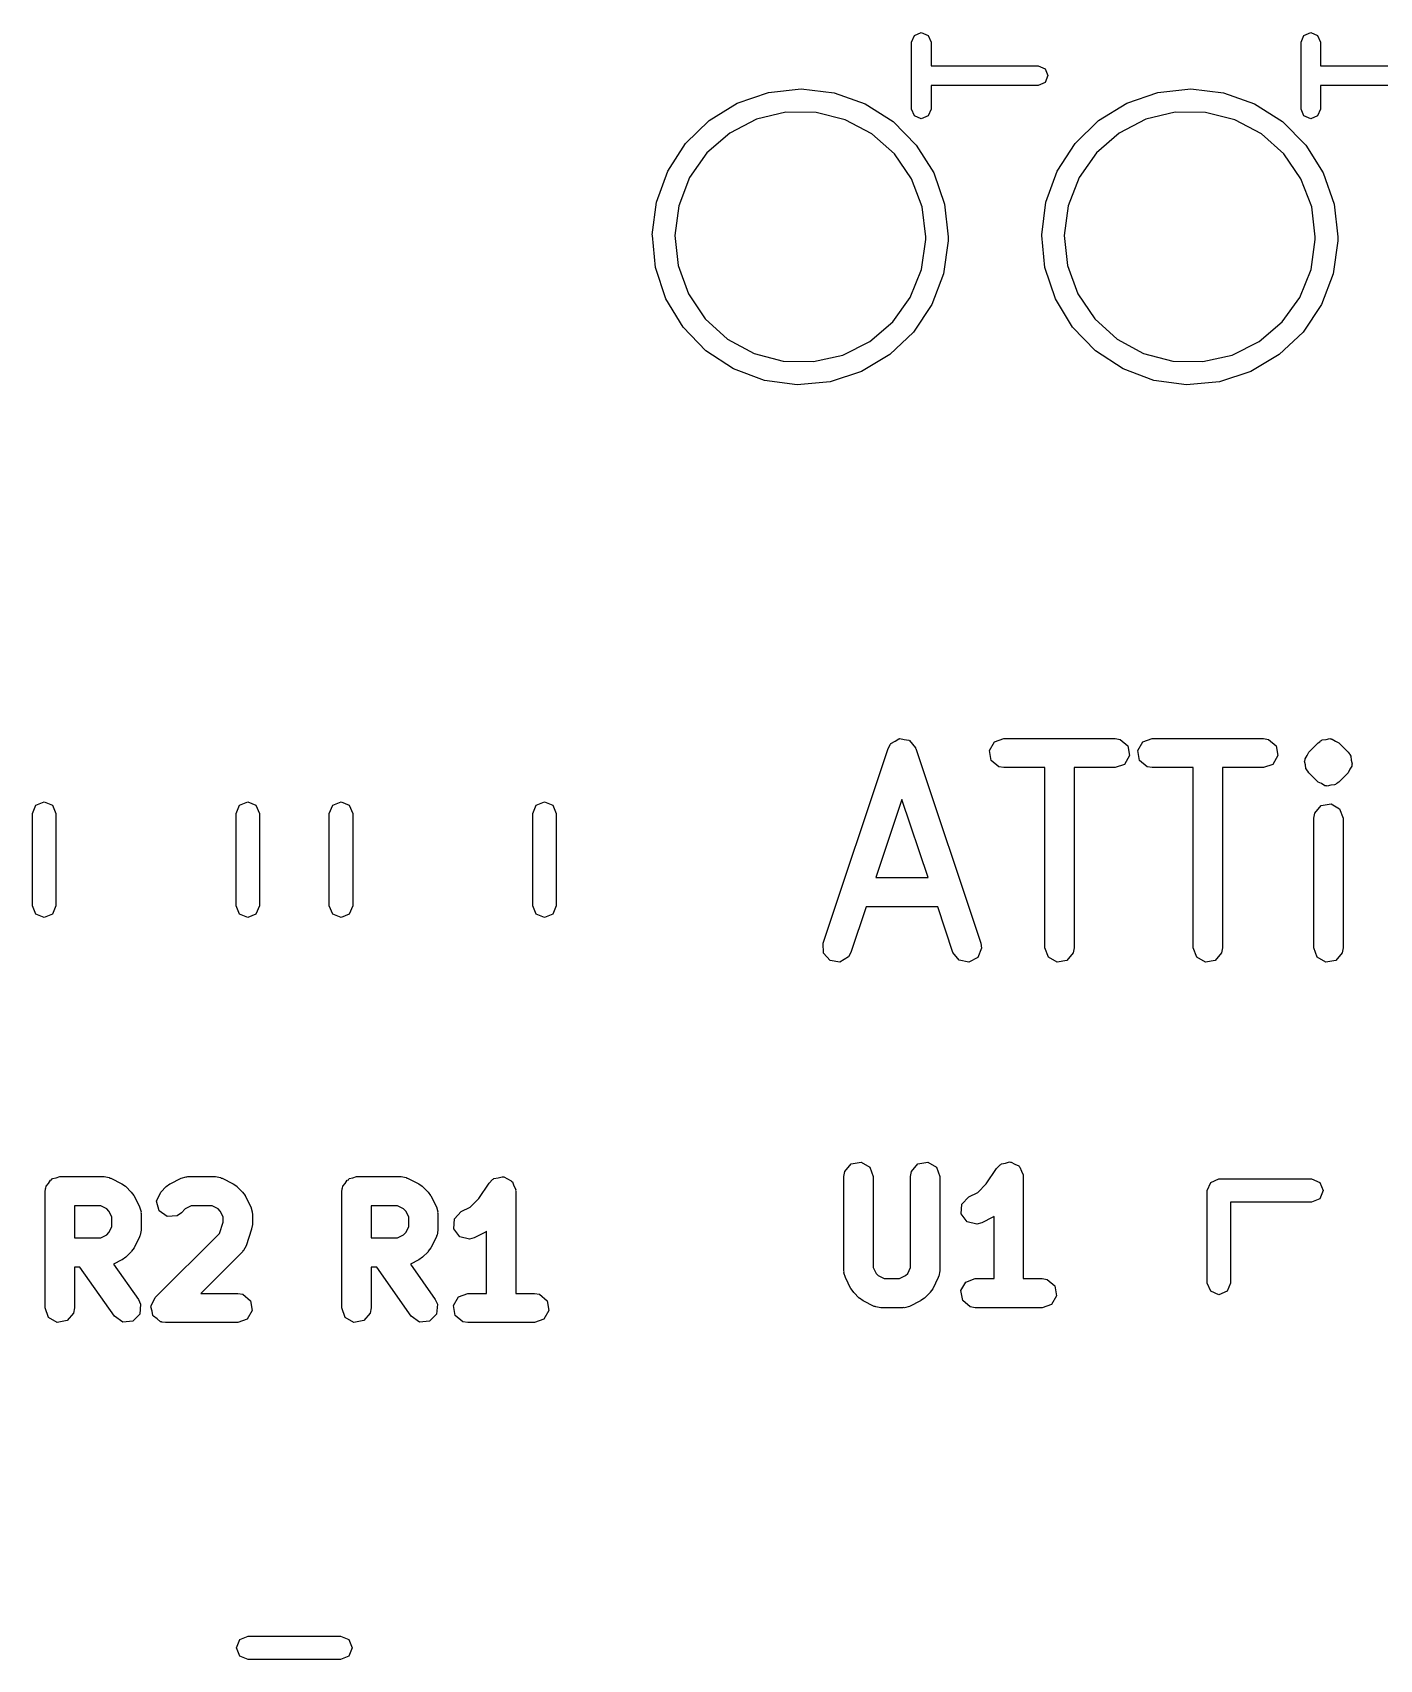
# Model space of a CAD drawing. Extents: x 58.1 to 150, y -119.5 to -80.4.
# Drawn here: x 75.06 to 81.97, y -107.31 to -98.95 of the extents above; entities that cross this region are included whole.
import ezdxf

# ---------------------------------------------------------------- set-up
doc = ezdxf.new("R2010")
doc.units = 0
doc.layers.add('BLACK', color=7, linetype='CONTINUOUS')

msp = doc.modelspace()

# ---------------------------------------------------------------- linework, layer by layer
at = {"layer": 'BLACK', "linetype": 'CONTINUOUS'}
for p, q in [((79.5714, -99), (79.5861, -98.9646)), ((79.5861, -98.9646), (79.6214, -98.95)), ((79.6214, -98.95), (79.6568, -98.9646)), ((79.6568, -98.9646), (79.6714, -99)), ((81.5714, -99), (81.5861, -98.9646)), ((81.5861, -98.9646), (81.6214, -98.95)), ((81.6214, -98.95), (81.6568, -98.9646)), ((81.6568, -98.9646), (81.6714, -99)), ((79.5714, -99.3429), (79.5714, -99)), ((79.6714, -99), (79.6714, -99.1214)), ((81.5714, -99.3429), (81.5714, -99)), ((81.6714, -99), (81.6714, -99.1214)), ((79.6714, -99.1214), (80.2214, -99.1214)), ((80.2214, -99.1214), (80.2568, -99.1361)), ((80.2568, -99.1361), (80.2714, -99.1714)), ((81.6714, -99.1214), (82.2214, -99.1214)), ((80.2568, -99.2068), (80.2214, -99.2214)), ((80.2714, -99.1714), (80.2568, -99.2068)), ((78.6764, -99.3123), (78.8368, -99.2577)), ((78.8368, -99.2577), (79.0053, -99.24)), ((79.0053, -99.24), (79.1735, -99.2601)), ((79.1735, -99.2601), (79.3332, -99.3169)), ((80.2214, -99.2214), (79.6714, -99.2214)), ((79.6714, -99.2214), (79.6714, -99.3429)), ((80.6764, -99.3123), (80.8368, -99.2577)), ((80.8368, -99.2577), (81.0053, -99.24)), ((81.0053, -99.24), (81.1735, -99.2601)), ((81.1735, -99.2601), (81.3332, -99.3169)), ((82.2214, -99.2214), (81.6714, -99.2214)), ((81.6714, -99.2214), (81.6714, -99.3429)), ((78.5321, -99.4011), (78.6764, -99.3123)), ((78.9259, -99.3596), (78.7753, -99.3957)), ((79.0808, -99.3604), (78.9259, -99.3596)), ((79.231, -99.3981), (79.0808, -99.3604)), ((79.3332, -99.3169), (79.4762, -99.4077)), ((79.5861, -99.3782), (79.5714, -99.3429)), ((79.6214, -99.3929), (79.5861, -99.3782)), ((79.6568, -99.3782), (79.6214, -99.3929)), ((79.6714, -99.3429), (79.6568, -99.3782)), ((80.5321, -99.4011), (80.6764, -99.3123)), ((80.9259, -99.3596), (80.7753, -99.3957)), ((81.0808, -99.3604), (80.9259, -99.3596)), ((81.231, -99.3981), (81.0808, -99.3604)), ((81.3332, -99.3169), (81.4762, -99.4077)), ((81.5861, -99.3782), (81.5714, -99.3429)), ((81.6214, -99.3929), (81.5861, -99.3782)), ((81.6568, -99.3782), (81.6214, -99.3929)), ((81.6714, -99.3429), (81.6568, -99.3782)), ((78.411, -99.5197), (78.5321, -99.4011)), ((78.6376, -99.4668), (78.5209, -99.5686)), ((78.7753, -99.3957), (78.6376, -99.4668)), ((79.3679, -99.4706), (79.231, -99.3981)), ((79.4836, -99.5737), (79.3679, -99.4706)), ((79.4762, -99.4077), (79.5956, -99.5279)), ((80.411, -99.5197), (80.5321, -99.4011)), ((80.6376, -99.4668), (80.5209, -99.5686)), ((80.7753, -99.3957), (80.6376, -99.4668)), ((81.3679, -99.4706), (81.231, -99.3981)), ((81.4836, -99.5737), (81.3679, -99.4706)), ((81.4762, -99.4077), (81.5956, -99.5279)), ((78.3193, -99.6621), (78.411, -99.5197)), ((79.5956, -99.5279), (79.6854, -99.6716)), ((80.3193, -99.6621), (80.411, -99.5197)), ((81.5956, -99.5279), (81.6854, -99.6716)), ((78.5209, -99.5686), (78.4318, -99.6953)), ((79.5713, -99.7013), (79.4836, -99.5737)), ((80.5209, -99.5686), (80.4318, -99.6953)), ((81.5713, -99.7013), (81.4836, -99.5737)), ((78.2613, -99.8213), (78.3193, -99.6621)), ((78.4318, -99.6953), (78.3756, -99.8397)), ((79.6261, -99.8462), (79.5713, -99.7013)), ((79.6854, -99.6716), (79.7411, -99.8316)), ((80.2613, -99.8213), (80.3193, -99.6621)), ((80.4318, -99.6953), (80.3756, -99.8397)), ((81.6261, -99.8462), (81.5713, -99.7013)), ((81.6854, -99.6716), (81.7411, -99.8316)), ((78.2401, -99.9894), (78.2613, -99.8213)), ((78.3756, -99.8397), (78.3553, -99.9932)), ((79.6447, -100), (79.6261, -99.8462)), ((79.7411, -99.8316), (79.76, -100)), ((80.2401, -99.9894), (80.2613, -99.8213)), ((80.3756, -99.8397), (80.3553, -99.9932)), ((81.6447, -100), (81.6261, -99.8462)), ((81.7411, -99.8316), (81.76, -100)), ((78.2405, -99.9932), (78.2401, -99.9894)), ((78.2566, -100.158), (78.2405, -99.9932)), ((78.3553, -99.9932), (78.3723, -100.147)), ((79.6227, -100.167), (79.6446, -100.014)), ((79.6446, -100.014), (79.6447, -100)), ((79.7597, -100.021), (79.7361, -100.189)), ((79.76, -100), (79.7597, -100.021)), ((80.2405, -99.9932), (80.2401, -99.9894)), ((80.2566, -100.158), (80.2405, -99.9932)), ((80.3553, -99.9932), (80.3723, -100.147)), ((81.6227, -100.167), (81.6446, -100.014)), ((81.6446, -100.014), (81.6447, -100)), ((81.7597, -100.021), (81.7361, -100.189)), ((81.76, -100), (81.7597, -100.021)), ((78.3101, -100.319), (78.2566, -100.158)), ((78.3723, -100.147), (78.4256, -100.293)), ((79.565, -100.311), (79.6227, -100.167)), ((79.7361, -100.189), (79.676, -100.347)), ((80.3101, -100.319), (80.2566, -100.158)), ((80.3723, -100.147), (80.4256, -100.293)), ((81.565, -100.311), (81.6227, -100.167)), ((81.7361, -100.189), (81.676, -100.347)), ((78.4256, -100.293), (78.512, -100.421)), ((80.4256, -100.293), (80.512, -100.421)), ((78.3979, -100.464), (78.3101, -100.319)), ((79.4746, -100.436), (79.565, -100.311)), ((79.676, -100.347), (79.5822, -100.489)), ((80.3979, -100.464), (80.3101, -100.319)), ((81.4746, -100.436), (81.565, -100.311)), ((81.676, -100.347), (81.5822, -100.489)), ((78.5156, -100.586), (78.3979, -100.464)), ((78.512, -100.421), (78.6265, -100.526)), ((79.3568, -100.537), (79.4746, -100.436)), ((80.5156, -100.586), (80.3979, -100.464)), ((80.512, -100.421), (80.6265, -100.526)), ((81.3568, -100.537), (81.4746, -100.436)), ((78.6265, -100.526), (78.7627, -100.599)), ((79.2184, -100.607), (79.3568, -100.537)), ((79.5822, -100.489), (79.4595, -100.605)), ((80.6265, -100.526), (80.7627, -100.599)), ((81.2184, -100.607), (81.3568, -100.537)), ((81.5822, -100.489), (81.4595, -100.605)), ((78.6573, -100.678), (78.5156, -100.586)), ((78.7627, -100.599), (78.9125, -100.639)), ((78.9125, -100.639), (79.0674, -100.641)), ((79.0674, -100.641), (79.2184, -100.607)), ((79.4595, -100.605), (79.314, -100.692)), ((80.6573, -100.678), (80.5156, -100.586)), ((80.7627, -100.599), (80.9125, -100.639)), ((80.9125, -100.639), (81.0674, -100.641)), ((81.0674, -100.641), (81.2184, -100.607)), ((81.4595, -100.605), (81.314, -100.692)), ((78.8161, -100.737), (78.6573, -100.678)), ((79.314, -100.692), (79.1528, -100.744)), ((80.8161, -100.737), (80.6573, -100.678)), ((81.314, -100.692), (81.1528, -100.744)), ((78.9841, -100.76), (78.8161, -100.737)), ((79.1528, -100.744), (78.9841, -100.76)), ((80.9841, -100.76), (80.8161, -100.737)), ((81.1528, -100.744), (80.9841, -100.76)), ((79.1174, -103.629), (79.4508, -102.629)), ((79.4508, -102.629), (79.4632, -102.606)), ((79.4632, -102.606), (79.465, -102.605)), ((79.465, -102.605), (79.4658, -102.603)), ((79.4658, -102.603), (79.4866, -102.591)), ((79.4866, -102.591), (79.5069, -102.579)), ((79.5069, -102.579), (79.509, -102.579)), ((79.509, -102.579), (79.5109, -102.578)), ((79.5109, -102.578), (79.5341, -102.583)), ((79.5341, -102.583), (79.5576, -102.586)), ((79.5576, -102.586), (79.559, -102.588)), ((79.559, -102.588), (79.5612, -102.588)), ((79.5612, -102.588), (79.5759, -102.607)), ((79.5759, -102.607), (79.5917, -102.625)), ((79.5917, -102.625), (79.5917, -102.627)), ((79.5917, -102.627), (79.5931, -102.629)), ((79.5931, -102.629), (79.9264, -103.629)), ((79.9719, -102.639), (79.9975, -102.595)), ((79.9808, -102.69), (79.9719, -102.639)), ((79.9975, -102.595), (80.0457, -102.577)), ((80.0457, -102.577), (80.6171, -102.577)), ((80.6171, -102.577), (80.6428, -102.582)), ((80.6428, -102.582), (80.6821, -102.615)), ((80.6821, -102.615), (80.691, -102.665)), ((80.7338, -102.639), (80.7594, -102.595)), ((80.7427, -102.69), (80.7338, -102.639)), ((80.7594, -102.595), (80.8076, -102.577)), ((80.8076, -102.577), (81.379, -102.577)), ((81.379, -102.577), (81.4047, -102.582)), ((81.4047, -102.582), (81.444, -102.615)), ((81.444, -102.615), (81.4529, -102.665)), ((81.6035, -102.665), (81.6117, -102.647)), ((81.6117, -102.647), (81.6593, -102.599)), ((81.6593, -102.599), (81.6675, -102.594)), ((81.6675, -102.594), (81.6694, -102.591)), ((81.6694, -102.591), (81.6726, -102.59)), ((81.6726, -102.59), (81.6728, -102.59)), ((81.6728, -102.59), (81.6749, -102.587)), ((81.6749, -102.587), (81.6769, -102.587)), ((81.6769, -102.587), (81.6807, -102.584)), ((81.6807, -102.584), (81.7001, -102.583)), ((81.7001, -102.583), (81.7189, -102.578)), ((81.7189, -102.578), (81.722, -102.579)), ((81.722, -102.579), (81.7254, -102.579)), ((81.7254, -102.579), (81.7284, -102.58)), ((81.7284, -102.58), (81.7318, -102.58)), ((81.7318, -102.58), (81.7478, -102.591)), ((81.7478, -102.591), (81.7654, -102.599)), ((81.7654, -102.599), (81.813, -102.647)), ((81.813, -102.647), (81.8187, -102.655)), ((80.0201, -102.723), (79.9808, -102.69)), ((80.0457, -102.727), (80.0201, -102.723)), ((80.2564, -102.727), (80.0457, -102.727)), ((80.2564, -103.652), (80.2564, -102.727)), ((80.6171, -102.727), (80.4064, -102.727)), ((80.4064, -102.727), (80.4064, -103.652)), ((80.6654, -102.71), (80.6171, -102.727)), ((80.691, -102.665), (80.6654, -102.71)), ((80.782, -102.723), (80.7427, -102.69)), ((80.8076, -102.727), (80.782, -102.723)), ((81.0183, -102.727), (80.8076, -102.727)), ((81.0183, -103.652), (81.0183, -102.727)), ((81.379, -102.727), (81.1683, -102.727)), ((81.1683, -102.727), (81.1683, -103.652)), ((81.4273, -102.71), (81.379, -102.727)), ((81.4529, -102.665), (81.4273, -102.71)), ((81.59, -102.693), (81.5929, -102.687)), ((81.5951, -102.712), (81.59, -102.693)), ((81.5923, -102.681), (81.6035, -102.665)), ((81.5929, -102.687), (81.5923, -102.681)), ((81.5968, -102.732), (81.5951, -102.712)), ((81.6025, -102.74), (81.5968, -102.732)), ((81.8187, -102.655), (81.8214, -102.657)), ((81.8324, -102.719), (81.8213, -102.735)), ((81.8214, -102.657), (81.8223, -102.66)), ((81.8223, -102.66), (81.828, -102.668)), ((81.828, -102.668), (81.8297, -102.688)), ((81.8297, -102.688), (81.8347, -102.707)), ((81.8347, -102.707), (81.8319, -102.713)), ((81.8319, -102.713), (81.8324, -102.719)), ((81.6033, -102.743), (81.6025, -102.74)), ((81.6061, -102.745), (81.6033, -102.743)), ((81.6117, -102.753), (81.6061, -102.745)), ((81.6593, -102.801), (81.6117, -102.753)), ((81.677, -102.809), (81.6593, -102.801)), ((81.693, -102.82), (81.677, -102.809)), ((81.7479, -102.813), (81.7441, -102.816)), ((81.7499, -102.813), (81.7479, -102.813)), ((81.752, -102.81), (81.7499, -102.813)), ((81.7522, -102.81), (81.752, -102.81)), ((81.7554, -102.809), (81.7522, -102.81)), ((81.7573, -102.806), (81.7554, -102.809)), ((81.7654, -102.801), (81.7573, -102.806)), ((81.813, -102.753), (81.7654, -102.801)), ((81.8213, -102.735), (81.813, -102.753)), ((79.5219, -102.89), (79.3879, -103.292)), ((79.6559, -103.292), (79.5219, -102.89)), ((81.6964, -102.82), (81.693, -102.82)), ((81.6994, -102.821), (81.6964, -102.82)), ((81.7027, -102.821), (81.6994, -102.821)), ((81.7058, -102.822), (81.7027, -102.821)), ((81.7247, -102.817), (81.7058, -102.822)), ((81.7441, -102.816), (81.7247, -102.817)), ((75.0575, -102.963), (75.0751, -102.92)), ((75.0575, -103.437), (75.0575, -102.963)), ((75.0751, -102.92), (75.1175, -102.903)), ((75.1175, -102.903), (75.1599, -102.92)), ((75.1599, -102.92), (75.1775, -102.963)), ((75.1775, -102.963), (75.1775, -103.437)), ((76.1025, -102.963), (76.1201, -102.92)), ((76.1025, -103.437), (76.1025, -102.963)), ((76.1201, -102.92), (76.1625, -102.903)), ((76.1625, -102.903), (76.2049, -102.92)), ((76.2049, -102.92), (76.2225, -102.963)), ((76.2225, -102.963), (76.2225, -103.437)), ((76.5815, -102.963), (76.5991, -102.92)), ((76.5815, -103.437), (76.5815, -102.963)), ((76.5991, -102.92), (76.6415, -102.903)), ((76.6415, -102.903), (76.6839, -102.92)), ((76.6839, -102.92), (76.7015, -102.963)), ((76.7015, -102.963), (76.7015, -103.437)), ((77.6265, -102.963), (77.6441, -102.92)), ((77.6265, -103.437), (77.6265, -102.963)), ((77.6441, -102.92), (77.6865, -102.903)), ((77.6865, -102.903), (77.7289, -102.92)), ((77.7289, -102.92), (77.7465, -102.963)), ((77.7465, -102.963), (77.7465, -103.437)), ((81.6374, -102.986), (81.6419, -102.96)), ((81.6419, -102.96), (81.6749, -102.921)), ((81.6749, -102.921), (81.7254, -102.912)), ((81.7254, -102.912), (81.7698, -102.938)), ((81.7698, -102.938), (81.7874, -102.986)), ((81.6374, -103.652), (81.6374, -102.986)), ((81.7874, -102.986), (81.7874, -103.652)), ((79.3879, -103.292), (79.6559, -103.292)), ((75.0751, -103.48), (75.0575, -103.437)), ((75.1175, -103.497), (75.0751, -103.48)), ((75.1599, -103.48), (75.1175, -103.497)), ((75.1775, -103.437), (75.1599, -103.48)), ((76.1201, -103.48), (76.1025, -103.437)), ((76.1625, -103.497), (76.1201, -103.48)), ((76.2049, -103.48), (76.1625, -103.497)), ((76.2225, -103.437), (76.2049, -103.48)), ((76.5991, -103.48), (76.5815, -103.437)), ((76.6415, -103.497), (76.5991, -103.48)), ((76.6839, -103.48), (76.6415, -103.497)), ((76.7015, -103.437), (76.6839, -103.48)), ((77.6441, -103.48), (77.6265, -103.437)), ((77.6865, -103.497), (77.6441, -103.48)), ((77.7289, -103.48), (77.6865, -103.497)), ((77.7465, -103.437), (77.7289, -103.48)), ((79.3379, -103.442), (79.2597, -103.676)), ((79.7059, -103.442), (79.3379, -103.442)), ((79.7841, -103.676), (79.7059, -103.442)), ((79.1188, -103.68), (79.1174, -103.629)), ((79.9264, -103.629), (79.9302, -103.654)), ((79.1529, -103.718), (79.1188, -103.68)), ((79.2036, -103.726), (79.1529, -103.718)), ((79.2473, -103.699), (79.2036, -103.726)), ((79.2597, -103.676), (79.2473, -103.699)), ((79.816, -103.716), (79.7841, -103.676)), ((79.8662, -103.727), (79.816, -103.716)), ((79.9114, -103.702), (79.8662, -103.727)), ((79.9302, -103.654), (79.9114, -103.702)), ((80.274, -103.701), (80.2564, -103.652)), ((80.3184, -103.726), (80.274, -103.701)), ((80.3689, -103.717), (80.3184, -103.726)), ((80.4019, -103.678), (80.3689, -103.717)), ((80.4064, -103.652), (80.4019, -103.678)), ((81.0359, -103.701), (81.0183, -103.652)), ((81.0803, -103.726), (81.0359, -103.701)), ((81.1308, -103.717), (81.0803, -103.726)), ((81.1638, -103.678), (81.1308, -103.717)), ((81.1683, -103.652), (81.1638, -103.678)), ((81.6549, -103.701), (81.6374, -103.652)), ((81.6994, -103.726), (81.6549, -103.701)), ((81.7499, -103.717), (81.6994, -103.726)), ((81.7829, -103.678), (81.7499, -103.717)), ((81.7874, -103.652), (81.7829, -103.678)), ((79.2239, -104.827), (79.2284, -104.802)), ((79.2284, -104.802), (79.2614, -104.762)), ((79.2614, -104.762), (79.3119, -104.754)), ((79.3119, -104.754), (79.3563, -104.779)), ((79.3563, -104.779), (79.3739, -104.827)), ((79.5667, -104.827), (79.5712, -104.802)), ((79.5712, -104.802), (79.6042, -104.762)), ((79.6042, -104.762), (79.6547, -104.754)), ((79.6547, -104.754), (79.6992, -104.779)), ((79.6992, -104.779), (79.7167, -104.827)), ((79.9549, -104.865), (80.0079, -104.786)), ((80.0079, -104.786), (80.0259, -104.767)), ((80.0259, -104.767), (80.03, -104.766)), ((80.03, -104.766), (80.0328, -104.762)), ((80.0328, -104.762), (80.0542, -104.759)), ((80.0542, -104.759), (80.0751, -104.753)), ((80.0751, -104.753), (80.0791, -104.754)), ((80.0791, -104.754), (80.0833, -104.754)), ((80.0833, -104.754), (80.1022, -104.764)), ((80.1022, -104.764), (80.1221, -104.773)), ((80.1221, -104.773), (80.124, -104.777)), ((80.124, -104.777), (80.1277, -104.779)), ((80.1277, -104.779), (80.1352, -104.8)), ((80.1352, -104.8), (80.1448, -104.819)), ((80.1448, -104.819), (80.1438, -104.823)), ((75.1221, -104.903), (75.1239, -104.894)), ((75.1221, -105.503), (75.1221, -104.903)), ((75.1233, -104.89), (75.1249, -104.888)), ((75.1239, -104.894), (75.1233, -104.89)), ((75.1249, -104.888), (75.1267, -104.878)), ((75.1267, -104.878), (75.1392, -104.863)), ((75.1392, -104.863), (75.1489, -104.846)), ((75.1489, -104.846), (75.1553, -104.844)), ((75.1553, -104.844), (75.1596, -104.838)), ((75.1596, -104.838), (75.1788, -104.835)), ((75.1788, -104.835), (75.1971, -104.828)), ((75.1971, -104.828), (75.4257, -104.828)), ((75.4257, -104.828), (75.4514, -104.833)), ((75.4514, -104.833), (75.4548, -104.836)), ((75.4548, -104.836), (75.4593, -104.836)), ((75.4593, -104.836), (75.5164, -104.865)), ((75.5164, -104.865), (75.5344, -104.878)), ((75.5344, -104.878), (75.5359, -104.879)), ((75.5359, -104.879), (75.5645, -104.908)), ((75.7155, -104.908), (75.7441, -104.879)), ((75.7441, -104.879), (75.7625, -104.866)), ((75.7625, -104.866), (75.7636, -104.865)), ((75.7636, -104.865), (75.8207, -104.836)), ((75.8207, -104.836), (75.8457, -104.829)), ((75.8457, -104.829), (75.8501, -104.83)), ((75.8501, -104.83), (75.8543, -104.828)), ((75.8543, -104.828), (75.9971, -104.828)), ((75.9971, -104.828), (76.0228, -104.833)), ((76.0228, -104.833), (76.0262, -104.836)), ((76.0262, -104.836), (76.0307, -104.836)), ((76.0307, -104.836), (76.0878, -104.865)), ((76.0878, -104.865), (76.1058, -104.878)), ((76.1058, -104.878), (76.1073, -104.879)), ((76.1073, -104.879), (76.1359, -104.908)), ((76.6461, -104.903), (76.6479, -104.894)), ((76.6461, -105.503), (76.6461, -104.903)), ((76.6473, -104.89), (76.6489, -104.888)), ((76.6479, -104.894), (76.6473, -104.89)), ((76.6489, -104.888), (76.6507, -104.878)), ((76.6507, -104.878), (76.6632, -104.863)), ((76.6632, -104.863), (76.6729, -104.846)), ((76.6729, -104.846), (76.6793, -104.844)), ((76.6793, -104.844), (76.6836, -104.838)), ((76.6836, -104.838), (76.7028, -104.835)), ((76.7028, -104.835), (76.7211, -104.828)), ((76.7211, -104.828), (76.9497, -104.828)), ((76.9497, -104.828), (76.9754, -104.833)), ((76.9754, -104.833), (76.9788, -104.836)), ((76.9788, -104.836), (76.9833, -104.836)), ((76.9833, -104.836), (77.0404, -104.865)), ((77.0404, -104.865), (77.0584, -104.878)), ((77.0584, -104.878), (77.0599, -104.879)), ((77.0599, -104.879), (77.0885, -104.908)), ((77.3486, -104.941), (77.4016, -104.862)), ((77.4016, -104.862), (77.4196, -104.843)), ((77.4196, -104.843), (77.4237, -104.842)), ((77.4237, -104.842), (77.4265, -104.838)), ((77.4265, -104.838), (77.4479, -104.835)), ((77.4479, -104.835), (77.4688, -104.829)), ((77.4688, -104.829), (77.4728, -104.83)), ((77.4728, -104.83), (77.477, -104.83)), ((77.477, -104.83), (77.4959, -104.84)), ((77.4959, -104.84), (77.5158, -104.849)), ((77.5158, -104.849), (77.5177, -104.853)), ((77.5177, -104.853), (77.5215, -104.855)), ((77.5215, -104.855), (77.5289, -104.876)), ((77.5289, -104.876), (77.5385, -104.895)), ((77.5385, -104.895), (77.5375, -104.899)), ((77.5375, -104.899), (77.539, -104.903)), ((77.539, -104.903), (77.539, -105.428)), ((79.2239, -105.313), (79.2239, -104.827)), ((79.3739, -104.827), (79.3739, -105.295)), ((79.5667, -105.295), (79.5667, -104.827)), ((79.7167, -104.827), (79.7167, -105.313)), ((79.9116, -104.909), (79.9549, -104.865)), ((80.1438, -104.823), (80.1453, -104.827)), ((80.1453, -104.827), (80.1453, -105.352)), ((81.09, -104.9), (81.1076, -104.858)), ((81.09, -105.375), (81.09, -104.9)), ((81.1076, -104.858), (81.15, -104.84)), ((81.15, -104.84), (81.625, -104.84)), ((81.625, -104.84), (81.6674, -104.858)), ((81.6674, -104.858), (81.685, -104.9)), ((81.685, -104.9), (81.6674, -104.942)), ((75.2721, -104.978), (75.2721, -105.143)), ((75.408, -104.978), (75.2721, -104.978)), ((75.4384, -104.994), (75.408, -104.978)), ((75.5645, -104.908), (75.5773, -104.926)), ((75.5773, -104.926), (75.5785, -104.927)), ((75.5785, -104.927), (75.6071, -104.984)), ((75.6071, -104.984), (75.6145, -105.009)), ((75.6939, -104.954), (75.7155, -104.908)), ((75.7071, -105.004), (75.6939, -104.954)), ((75.872, -104.978), (75.8416, -104.994)), ((75.9794, -104.978), (75.872, -104.978)), ((76.0099, -104.994), (75.9794, -104.978)), ((76.1359, -104.908), (76.1488, -104.926)), ((76.1488, -104.926), (76.1499, -104.927)), ((76.1499, -104.927), (76.1785, -104.984)), ((76.1785, -104.984), (76.1859, -105.009)), ((76.7961, -104.978), (76.7961, -105.143)), ((76.932, -104.978), (76.7961, -104.978)), ((76.9624, -104.994), (76.932, -104.978)), ((77.0885, -104.908), (77.1013, -104.926)), ((77.1013, -104.926), (77.1025, -104.927)), ((77.1025, -104.927), (77.1311, -104.984)), ((77.1311, -104.984), (77.1385, -105.009)), ((77.259, -105.008), (77.3053, -104.985)), ((77.3053, -104.985), (77.3486, -104.941)), ((79.827, -105.02), (79.83, -104.969)), ((79.83, -104.969), (79.8653, -104.932)), ((79.8653, -104.932), (79.9116, -104.909)), ((81.625, -104.96), (81.21, -104.96)), ((81.21, -104.96), (81.21, -105.375)), ((81.6674, -104.942), (81.625, -104.96)), ((75.4498, -105.005), (75.4384, -104.994)), ((75.465, -105.035), (75.4498, -105.005)), ((75.465, -105.086), (75.465, -105.035)), ((75.6145, -105.009), (75.6135, -105.013)), ((75.6135, -105.013), (75.615, -105.018)), ((75.615, -105.018), (75.615, -105.103)), ((75.7492, -105.033), (75.7071, -105.004)), ((75.8003, -105.029), (75.7492, -105.033)), ((75.8216, -105.014), (75.8003, -105.029)), ((75.8416, -104.994), (75.8216, -105.014)), ((76.0212, -105.005), (76.0099, -104.994)), ((76.0173, -105.12), (76.0364, -105.063)), ((76.0364, -105.035), (76.0212, -105.005)), ((76.0364, -105.063), (76.0364, -105.035)), ((76.1859, -105.009), (76.1849, -105.014)), ((76.1849, -105.014), (76.1864, -105.018)), ((76.1864, -105.018), (76.1864, -105.075)), ((76.9738, -105.005), (76.9624, -104.994)), ((76.989, -105.035), (76.9738, -105.005)), ((76.989, -105.086), (76.989, -105.035)), ((77.1385, -105.009), (77.1375, -105.013)), ((77.1375, -105.013), (77.139, -105.018)), ((77.139, -105.018), (77.139, -105.103)), ((77.2207, -105.096), (77.2238, -105.045)), ((77.2238, -105.045), (77.259, -105.008)), ((79.8575, -105.061), (79.827, -105.02)), ((79.9074, -105.073), (79.8575, -105.061)), ((79.9324, -105.066), (79.9074, -105.073)), ((79.9895, -105.037), (79.9324, -105.066)), ((79.9907, -105.036), (79.9895, -105.037)), ((79.9953, -105.033), (79.9907, -105.036)), ((79.9953, -105.352), (79.9953, -105.033)), ((75.2721, -105.143), (75.408, -105.143)), ((75.408, -105.143), (75.4384, -105.128)), ((75.4384, -105.128), (75.4498, -105.116)), ((75.4498, -105.116), (75.465, -105.086)), ((75.6071, -105.137), (75.5785, -105.194)), ((75.6076, -105.133), (75.6071, -105.137)), ((75.6105, -105.129), (75.6076, -105.133)), ((75.615, -105.103), (75.6105, -105.129)), ((75.687, -105.45), (76.0173, -105.12)), ((76.1826, -105.099), (76.154, -105.184)), ((76.1864, -105.075), (76.1825, -105.097)), ((76.1825, -105.097), (76.1826, -105.099)), ((76.7961, -105.143), (76.932, -105.143)), ((76.932, -105.143), (76.9624, -105.128)), ((76.9624, -105.128), (76.9738, -105.116)), ((76.9738, -105.116), (76.989, -105.086)), ((77.1311, -105.137), (77.1025, -105.194)), ((77.1316, -105.133), (77.1311, -105.137)), ((77.1345, -105.129), (77.1316, -105.133)), ((77.139, -105.103), (77.1345, -105.129)), ((77.2512, -105.137), (77.2207, -105.096)), ((77.3011, -105.149), (77.2512, -105.137)), ((77.3261, -105.142), (77.3011, -105.149)), ((77.3833, -105.113), (77.3261, -105.142)), ((77.3844, -105.112), (77.3833, -105.113)), ((77.389, -105.109), (77.3844, -105.112)), ((77.389, -105.428), (77.389, -105.109)), ((75.5645, -105.214), (75.5359, -105.242)), ((75.5652, -105.212), (75.5645, -105.214)), ((75.5785, -105.194), (75.5652, -105.212)), ((76.1359, -105.214), (75.9211, -105.428)), ((76.1378, -105.21), (76.1359, -105.214)), ((76.1416, -105.207), (76.1378, -105.21)), ((76.154, -105.184), (76.1416, -105.207)), ((77.0885, -105.214), (77.0599, -105.242)), ((77.0892, -105.212), (77.0885, -105.214)), ((77.1025, -105.194), (77.0892, -105.212)), ((75.301, -105.293), (75.2721, -105.293)), ((75.2721, -105.293), (75.2721, -105.503)), ((75.4786, -105.546), (75.301, -105.293)), ((75.5164, -105.256), (75.4735, -105.278)), ((75.4735, -105.278), (75.6014, -105.46)), ((75.5175, -105.255), (75.5164, -105.256)), ((75.5359, -105.242), (75.5175, -105.255)), ((76.825, -105.293), (76.7961, -105.293)), ((76.7961, -105.293), (76.7961, -105.503)), ((77.0026, -105.546), (76.825, -105.293)), ((77.0404, -105.256), (76.9975, -105.278)), ((76.9975, -105.278), (77.1254, -105.46)), ((77.0415, -105.255), (77.0404, -105.256)), ((77.0599, -105.242), (77.0415, -105.255)), ((79.2254, -105.317), (79.2239, -105.313)), ((79.2243, -105.322), (79.2254, -105.317)), ((79.2318, -105.347), (79.2243, -105.322)), ((79.3739, -105.295), (79.3891, -105.326)), ((79.5515, -105.326), (79.5667, -105.295)), ((79.7167, -105.313), (79.7122, -105.339)), ((79.2603, -105.404), (79.2318, -105.347)), ((79.2615, -105.405), (79.2603, -105.404)), ((79.2744, -105.423), (79.2615, -105.405)), ((79.3891, -105.326), (79.4004, -105.337)), ((79.4004, -105.337), (79.4308, -105.352)), ((79.4308, -105.352), (79.5097, -105.352)), ((79.5097, -105.352), (79.5401, -105.337)), ((79.5401, -105.337), (79.5515, -105.326)), ((79.6802, -105.404), (79.6669, -105.422)), ((79.7088, -105.347), (79.6802, -105.404)), ((79.7093, -105.342), (79.7088, -105.347)), ((79.7122, -105.339), (79.7093, -105.342)), ((79.825, -105.414), (79.8506, -105.37)), ((79.8506, -105.37), (79.8989, -105.352)), ((79.8989, -105.352), (79.9953, -105.352)), ((80.1453, -105.352), (80.2417, -105.352)), ((80.2417, -105.352), (80.2674, -105.357)), ((80.2674, -105.357), (80.3067, -105.39)), ((80.3067, -105.39), (80.3156, -105.44)), ((81.1076, -105.417), (81.09, -105.375)), ((81.21, -105.375), (81.1924, -105.417)), ((75.6014, -105.46), (75.6124, -105.484)), ((75.6124, -105.484), (75.608, -105.535)), ((75.6661, -105.49), (75.6774, -105.471)), ((75.6667, -105.494), (75.6661, -105.49)), ((75.6774, -105.471), (75.687, -105.45)), ((75.9211, -105.428), (76.1114, -105.428)), ((76.1114, -105.428), (76.1371, -105.433)), ((76.1371, -105.433), (76.1764, -105.466)), ((76.1764, -105.466), (76.1853, -105.516)), ((77.1254, -105.46), (77.1364, -105.484)), ((77.1364, -105.484), (77.132, -105.535)), ((77.2187, -105.49), (77.2444, -105.446)), ((77.2276, -105.541), (77.2187, -105.49)), ((77.2444, -105.446), (77.2926, -105.428)), ((77.2926, -105.428), (77.389, -105.428)), ((77.539, -105.428), (77.6354, -105.428)), ((77.6354, -105.428), (77.6611, -105.433)), ((77.6611, -105.433), (77.7004, -105.466)), ((77.7004, -105.466), (77.7093, -105.516)), ((79.303, -105.452), (79.2744, -105.423)), ((79.3044, -105.453), (79.303, -105.452)), ((79.3225, -105.466), (79.3044, -105.453)), ((79.3796, -105.495), (79.3225, -105.466)), ((79.6181, -105.466), (79.561, -105.495)), ((79.6192, -105.465), (79.6181, -105.466)), ((79.6376, -105.452), (79.6192, -105.465)), ((79.6662, -105.423), (79.6376, -105.452)), ((79.6669, -105.422), (79.6662, -105.423)), ((79.8339, -105.465), (79.825, -105.414)), ((79.8732, -105.498), (79.8339, -105.465)), ((80.2899, -105.485), (80.2417, -105.502)), ((80.3156, -105.44), (80.2899, -105.485)), ((81.15, -105.435), (81.1076, -105.417)), ((81.1924, -105.417), (81.15, -105.435)), ((75.1397, -105.552), (75.1221, -105.503)), ((75.1841, -105.577), (75.1397, -105.552)), ((75.2346, -105.568), (75.1841, -105.577)), ((75.2676, -105.529), (75.2346, -105.568)), ((75.2721, -105.503), (75.2676, -105.529)), ((75.5206, -105.576), (75.4786, -105.546)), ((75.5717, -105.571), (75.5206, -105.576)), ((75.608, -105.535), (75.5717, -105.571)), ((75.6653, -105.497), (75.6667, -105.494)), ((75.6711, -105.519), (75.6653, -105.497)), ((75.675, -105.541), (75.6711, -105.519)), ((75.6777, -105.543), (75.675, -105.541)), ((75.6786, -105.546), (75.6777, -105.543)), ((75.6971, -105.559), (75.6786, -105.546)), ((75.7143, -105.574), (75.6971, -105.559)), ((75.7189, -105.575), (75.7143, -105.574)), ((76.1596, -105.561), (76.1114, -105.578)), ((76.1853, -105.516), (76.1596, -105.561)), ((76.6637, -105.552), (76.6461, -105.503)), ((76.7081, -105.577), (76.6637, -105.552)), ((76.7586, -105.568), (76.7081, -105.577)), ((76.7916, -105.529), (76.7586, -105.568)), ((76.7961, -105.503), (76.7916, -105.529)), ((77.0446, -105.576), (77.0026, -105.546)), ((77.0957, -105.571), (77.0446, -105.576)), ((77.132, -105.535), (77.0957, -105.571)), ((77.2669, -105.574), (77.2276, -105.541)), ((77.2926, -105.578), (77.2669, -105.574)), ((77.6836, -105.561), (77.6354, -105.578)), ((77.7093, -105.516), (77.6836, -105.561)), ((79.3841, -105.495), (79.3796, -105.495)), ((79.3875, -105.498), (79.3841, -105.495)), ((79.4131, -105.502), (79.3875, -105.498)), ((79.5274, -105.502), (79.4131, -105.502)), ((79.5316, -105.501), (79.5274, -105.502)), ((79.536, -105.502), (79.5316, -105.501)), ((79.561, -105.495), (79.536, -105.502)), ((79.8989, -105.502), (79.8732, -105.498)), ((80.2417, -105.502), (79.8989, -105.502)), ((75.7206, -105.576), (75.7189, -105.575)), ((75.7239, -105.576), (75.7206, -105.576)), ((75.74, -105.578), (75.7239, -105.576)), ((76.1114, -105.578), (75.74, -105.578)), ((77.6354, -105.578), (77.2926, -105.578)), ((76.1047, -107.249), (76.1223, -107.207)), ((76.1223, -107.207), (76.1647, -107.189)), ((76.1647, -107.189), (76.6393, -107.189)), ((76.6393, -107.189), (76.6817, -107.207)), ((76.6817, -107.207), (76.6993, -107.249)), ((76.1223, -107.292), (76.1047, -107.249)), ((76.1647, -107.309), (76.1223, -107.292)), ((76.6393, -107.309), (76.1647, -107.309)), ((76.6817, -107.292), (76.6393, -107.309)), ((76.6993, -107.249), (76.6817, -107.292))]:
    msp.add_line(p, q, dxfattribs=at)

doc.saveas('drawing.dxf')
